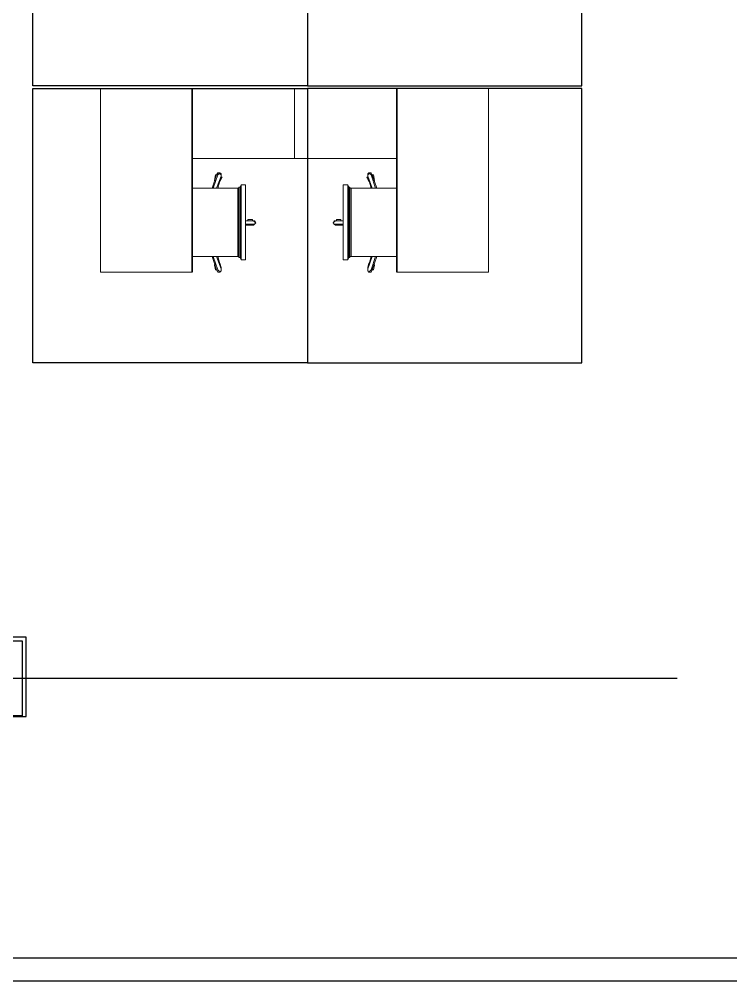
# Model space of a CAD drawing. Header units: millimetres. Extents: x 2148 to 2681, y 758 to 986.
# Drawn here: x 2603.757 to 2606.09, y 925.978 to 929.131 of the extents above; entities that cross this region are included whole.
import ezdxf

# ---------------------------------------------------------------- set-up
doc = ezdxf.new("R2010")
doc.units = ezdxf.units.MM
doc.linetypes.add('CENTER2', pattern=[28.575, 19.05, -3.175, 3.175, -3.175])
for name, color, linetype in [('at_Entity', 7, 'Continuous'), ('COLUMN', 7, 'Continuous'), ('D', 1, 'Continuous'), ('DR', 7, 'Continuous'), ('S_GRID LINES', 252, 'Continuous')]:
    doc.layers.add(name, color=color, linetype=linetype)

msp = doc.modelspace()

# ---------------------------------------------------------------- linework, layer by layer
at = {"layer": 'at_Entity', "color": 0, "lineweight": 15}
for p, q in [((2604.0234738, 928.9039843, 0), (2604.6592504, 928.9039843, 0)), ((2604.0234738, 928.3012656, 0), (2604.0234738, 928.9039843, 0)), ((2604.0234738, 928.9039843, 0), (2604.6592504, 928.9039843, 0)), ((2604.0234738, 928.3012656, 0), (2604.0234738, 928.9039843, 0)), ((2604.6592504, 928.6734048, 0), (2604.6592504, 928.9039843, 0)), ((2605.295027, 928.9039843, 0), (2604.6592504, 928.9039843, 0)), ((2604.6592504, 928.6734048, 0), (2604.6592504, 928.9039843, 0)), ((2604.6592504, 928.6734048, 0), (2604.6592504, 928.9039843, 0)), ((2605.295027, 928.9039843, 0), (2604.6592504, 928.9039843, 0)), ((2604.6592504, 928.6734048, 0), (2604.6592504, 928.9039843, 0)), ((2605.295027, 928.3012656, 0), (2605.295027, 928.9039843, 0)), ((2605.295027, 928.3012656, 0), (2605.295027, 928.9039843, 0)), ((2604.3235928, 928.6734048, 0), (2604.6592504, 928.6734048, 0)), ((2604.3235928, 928.6734048, 0), (2604.6592504, 928.6734048, 0)), ((2604.994908, 928.6734048, 0), (2604.6592504, 928.6734048, 0)), ((2604.994908, 928.6734048, 0), (2604.6592504, 928.6734048, 0)), ((2604.4041131, 928.6201143, 0), (2604.407773, 928.6274346, 0)), ((2604.4041131, 928.6201143, 0), (2604.407773, 928.6274346, 0)), ((2604.407773, 928.6274346, 0), (2604.4150926, 928.6274346, 0)), ((2604.407773, 928.6274346, 0), (2604.4150926, 928.6274346, 0)), ((2604.4114328, 928.6237748, 0), (2604.407773, 928.6201143, 0)), ((2604.4114328, 928.6237748, 0), (2604.407773, 928.6201143, 0)), ((2604.4150926, 928.6237748, 0), (2604.4114328, 928.6237748, 0)), ((2604.4150926, 928.6237748, 0), (2604.4114328, 928.6237748, 0)), ((2604.4150926, 928.6274346, 0), (2604.4187531, 928.6237748, 0)), ((2604.4150926, 928.6274346, 0), (2604.4187531, 928.6237748, 0)), ((2604.4187531, 928.6201143, 0), (2604.4150926, 928.6237748, 0)), ((2604.4187531, 928.6201143, 0), (2604.4150926, 928.6237748, 0)), ((2604.4187531, 928.6237748, 0), (2604.4187531, 928.6164545, 0)), ((2604.4187531, 928.6237748, 0), (2604.4187531, 928.6164545, 0)), ((2604.9034082, 928.6274346, 0), (2604.8997477, 928.6237748, 0)), ((2604.9034082, 928.6274346, 0), (2604.8997477, 928.6237748, 0)), ((2604.8997477, 928.6237748, 0), (2604.8997477, 928.6164545, 0)), ((2604.8997477, 928.6201143, 0), (2604.9034082, 928.6237748, 0)), ((2604.8997477, 928.6237748, 0), (2604.8997477, 928.6164545, 0)), ((2604.8997477, 928.6201143, 0), (2604.9034082, 928.6237748, 0)), ((2604.9107279, 928.6274346, 0), (2604.9034082, 928.6274346, 0)), ((2604.9107279, 928.6274346, 0), (2604.9034082, 928.6274346, 0)), ((2604.9034082, 928.6237748, 0), (2604.907068, 928.6237748, 0)), ((2604.9034082, 928.6237748, 0), (2604.907068, 928.6237748, 0)), ((2604.907068, 928.6237748, 0), (2604.9107279, 928.6201143, 0)), ((2604.907068, 928.6237748, 0), (2604.9107279, 928.6201143, 0)), ((2604.9143877, 928.6201143, 0), (2604.9107279, 928.6274346, 0)), ((2604.9143877, 928.6201143, 0), (2604.9107279, 928.6274346, 0)), ((2604.3894731, 928.5761949, 0), (2604.4041131, 928.6201143, 0)), ((2604.3894731, 928.5761949, 0), (2604.4041131, 928.6201143, 0)), ((2604.407773, 928.6201143, 0), (2604.393133, 928.5761949, 0)), ((2604.407773, 928.6201143, 0), (2604.393133, 928.5761949, 0)), ((2604.3967928, 928.6018145, 0), (2604.4004526, 928.6201143, 0)), ((2604.3967928, 928.6018145, 0), (2604.4004526, 928.6201143, 0)), ((2604.4004526, 928.6018145, 0), (2604.3967928, 928.6018145, 0)), ((2604.4004526, 928.6018145, 0), (2604.3967928, 928.6018145, 0)), ((2604.4004526, 928.6201143, 0), (2604.4041131, 928.6201143, 0)), ((2604.4004526, 928.6201143, 0), (2604.4041131, 928.6201143, 0)), ((2604.4041131, 928.5761949, 0), (2604.4187531, 928.6164545, 0)), ((2604.4041131, 928.5761949, 0), (2604.4187531, 928.6164545, 0)), ((2604.4187531, 928.6164545, 0), (2604.407773, 928.5761949, 0)), ((2604.4187531, 928.6164545, 0), (2604.407773, 928.5761949, 0)), ((2604.4150926, 928.5981546, 0), (2604.4114328, 928.5981546, 0)), ((2604.4150926, 928.5981546, 0), (2604.4114328, 928.5981546, 0)), ((2604.4224129, 928.6127946, 0), (2604.4150926, 928.5981546, 0)), ((2604.4224129, 928.6127946, 0), (2604.4150926, 928.5981546, 0)), ((2604.4187531, 928.6164545, 0), (2604.4187531, 928.6201143, 0)), ((2604.4187531, 928.6164545, 0), (2604.4187531, 928.6201143, 0)), ((2604.4187531, 928.6127946, 0), (2604.4224129, 928.6127946, 0)), ((2604.4187531, 928.6127946, 0), (2604.4224129, 928.6127946, 0)), ((2604.8997477, 928.6127946, 0), (2604.8960879, 928.6127946, 0)), ((2604.8960879, 928.6127946, 0), (2604.9034082, 928.5981546, 0)), ((2604.8997477, 928.6127946, 0), (2604.8960879, 928.6127946, 0)), ((2604.8960879, 928.6127946, 0), (2604.9034082, 928.5981546, 0)), ((2604.8997477, 928.6164545, 0), (2604.8997477, 928.6201143, 0)), ((2604.8997477, 928.6164545, 0), (2604.8997477, 928.6201143, 0)), ((2604.9143877, 928.5761949, 0), (2604.8997477, 928.6164545, 0)), ((2604.8997477, 928.6164545, 0), (2604.9107279, 928.5761949, 0)), ((2604.9143877, 928.5761949, 0), (2604.8997477, 928.6164545, 0)), ((2604.8997477, 928.6164545, 0), (2604.9107279, 928.5761949, 0)), ((2604.9034082, 928.5981546, 0), (2604.907068, 928.5981546, 0)), ((2604.9034082, 928.5981546, 0), (2604.907068, 928.5981546, 0)), ((2604.9107279, 928.6201143, 0), (2604.9253679, 928.5761949, 0)), ((2604.9107279, 928.6201143, 0), (2604.9253679, 928.5761949, 0)), ((2604.9290277, 928.5761949, 0), (2604.9143877, 928.6201143, 0)), ((2604.9180482, 928.6201143, 0), (2604.9143877, 928.6201143, 0)), ((2604.9290277, 928.5761949, 0), (2604.9143877, 928.6201143, 0)), ((2604.9180482, 928.6201143, 0), (2604.9143877, 928.6201143, 0)), ((2604.921708, 928.6018145, 0), (2604.9180482, 928.6201143, 0)), ((2604.921708, 928.6018145, 0), (2604.9180482, 928.6201143, 0)), ((2604.9180482, 928.6018145, 0), (2604.921708, 928.6018145, 0)), ((2604.9180482, 928.6018145, 0), (2604.921708, 928.6018145, 0)), ((2604.3272533, 928.5761949, 0), (2604.4736526, 928.5761949, 0)), ((2604.3272533, 928.5761949, 0), (2604.4736526, 928.5761949, 0)), ((2604.4736526, 928.3529351, 0), (2604.4736526, 928.5761949, 0)), ((2604.4736526, 928.5761949, 0), (2604.4773131, 928.5761949, 0)), ((2604.4736526, 928.3529351, 0), (2604.4736526, 928.5761949, 0)), ((2604.4736526, 928.5761949, 0), (2604.4773131, 928.5761949, 0)), ((2604.4773131, 928.3492753, 0), (2604.4773131, 928.5798548, 0)), ((2604.4773131, 928.5798548, 0), (2604.4809729, 928.5798548, 0)), ((2604.4773131, 928.3492753, 0), (2604.4773131, 928.5798548, 0)), ((2604.4773131, 928.5798548, 0), (2604.4809729, 928.5798548, 0)), ((2604.4773131, 928.5761949, 0), (2604.4773131, 928.5725345, 0)), ((2604.4773131, 928.5761949, 0), (2604.4773131, 928.5725345, 0)), ((2604.4809729, 928.5798548, 0), (2604.4846328, 928.5871745, 0)), ((2604.4809729, 928.5798548, 0), (2604.4846328, 928.5871745, 0)), ((2604.4809729, 928.3492753, 0), (2604.4809729, 928.5798548, 0)), ((2604.4809729, 928.3492753, 0), (2604.4809729, 928.5798548, 0)), ((2604.4846328, 928.5871745, 0), (2604.4882926, 928.5871745, 0)), ((2604.4846328, 928.341955, 0), (2604.4846328, 928.5871745, 0)), ((2604.4846328, 928.5871745, 0), (2604.4882926, 928.5871745, 0)), ((2604.4846328, 928.341955, 0), (2604.4846328, 928.5871745, 0)), ((2604.4882926, 928.5871745, 0), (2604.4919525, 928.5871745, 0)), ((2604.4882926, 928.5871745, 0), (2604.4919525, 928.5871745, 0)), ((2604.4919525, 928.5871745, 0), (2604.4992728, 928.5871745, 0)), ((2604.4919525, 928.5871745, 0), (2604.4992728, 928.5871745, 0)), ((2604.4992728, 928.5871745, 0), (2604.4992728, 928.5798548, 0)), ((2604.4992728, 928.5871745, 0), (2604.4992728, 928.5798548, 0)), ((2604.4992728, 928.5798548, 0), (2604.4992728, 928.3492753, 0)), ((2604.4992728, 928.5798548, 0), (2604.4992728, 928.3492753, 0)), ((2604.8265483, 928.5871745, 0), (2604.819228, 928.5871745, 0)), ((2604.819228, 928.5871745, 0), (2604.819228, 928.5798548, 0)), ((2604.8265483, 928.5871745, 0), (2604.819228, 928.5871745, 0)), ((2604.819228, 928.5871745, 0), (2604.819228, 928.5798548, 0)), ((2604.819228, 928.5798548, 0), (2604.819228, 928.3492753, 0)), ((2604.819228, 928.5798548, 0), (2604.819228, 928.3492753, 0)), ((2604.8302082, 928.5871745, 0), (2604.8265483, 928.5871745, 0)), ((2604.8302082, 928.5871745, 0), (2604.8265483, 928.5871745, 0)), ((2604.833868, 928.5871745, 0), (2604.8302082, 928.5871745, 0)), ((2604.833868, 928.5871745, 0), (2604.8302082, 928.5871745, 0)), ((2604.8375279, 928.5798548, 0), (2604.833868, 928.5871745, 0)), ((2604.833868, 928.341955, 0), (2604.833868, 928.5871745, 0)), ((2604.8375279, 928.5798548, 0), (2604.833868, 928.5871745, 0)), ((2604.833868, 928.341955, 0), (2604.833868, 928.5871745, 0)), ((2604.8375279, 928.3492753, 0), (2604.8375279, 928.5798548, 0)), ((2604.8411877, 928.5798548, 0), (2604.8375279, 928.5798548, 0)), ((2604.8375279, 928.3492753, 0), (2604.8375279, 928.5798548, 0)), ((2604.8411877, 928.5798548, 0), (2604.8375279, 928.5798548, 0)), ((2604.8411877, 928.3492753, 0), (2604.8411877, 928.5798548, 0)), ((2604.8411877, 928.3492753, 0), (2604.8411877, 928.5798548, 0)), ((2604.8448482, 928.5761949, 0), (2604.8411877, 928.5761949, 0)), ((2604.8411877, 928.5761949, 0), (2604.8411877, 928.5725345, 0)), ((2604.8448482, 928.5761949, 0), (2604.8411877, 928.5761949, 0)), ((2604.8411877, 928.5761949, 0), (2604.8411877, 928.5725345, 0)), ((2604.8448482, 928.3529351, 0), (2604.8448482, 928.5761949, 0)), ((2604.9912475, 928.5761949, 0), (2604.8448482, 928.5761949, 0)), ((2604.8448482, 928.3529351, 0), (2604.8448482, 928.5761949, 0)), ((2604.9912475, 928.5761949, 0), (2604.8448482, 928.5761949, 0)), ((2604.4992728, 928.4700551, 0), (2604.5248929, 928.4700551, 0)), ((2604.5248929, 928.4700551, 0), (2604.4992728, 928.4700551, 0)), ((2604.4992728, 928.4700551, 0), (2604.5248929, 928.4700551, 0)), ((2604.5248929, 928.4700551, 0), (2604.4992728, 928.4700551, 0)), ((2604.5065925, 928.4700551, 0), (2604.5065925, 928.473715, 0)), ((2604.5065925, 928.473715, 0), (2604.5212325, 928.473715, 0)), ((2604.5065925, 928.4700551, 0), (2604.5065925, 928.473715, 0)), ((2604.5065925, 928.473715, 0), (2604.5212325, 928.473715, 0)), ((2604.5212325, 928.473715, 0), (2604.5212325, 928.4700551, 0)), ((2604.5212325, 928.473715, 0), (2604.5212325, 928.4700551, 0)), ((2604.5285528, 928.4663947, 0), (2604.5248929, 928.4700551, 0)), ((2604.5248929, 928.4700551, 0), (2604.5285528, 928.4700551, 0)), ((2604.5285528, 928.4663947, 0), (2604.5248929, 928.4700551, 0)), ((2604.5248929, 928.4700551, 0), (2604.5285528, 928.4700551, 0)), ((2604.5285528, 928.4700551, 0), (2604.5322126, 928.4627348, 0)), ((2604.5285528, 928.4700551, 0), (2604.5322126, 928.4627348, 0)), ((2604.5322126, 928.4627348, 0), (2604.5285528, 928.4663947, 0)), ((2604.5322126, 928.4627348, 0), (2604.5285528, 928.4663947, 0)), ((2604.789948, 928.4700551, 0), (2604.7862882, 928.4627348, 0)), ((2604.789948, 928.4700551, 0), (2604.7862882, 928.4627348, 0)), ((2604.7862882, 928.4627348, 0), (2604.789948, 928.4663947, 0)), ((2604.7862882, 928.4627348, 0), (2604.789948, 928.4663947, 0)), ((2604.789948, 928.4663947, 0), (2604.7936079, 928.4700551, 0)), ((2604.7936079, 928.4700551, 0), (2604.789948, 928.4700551, 0)), ((2604.789948, 928.4663947, 0), (2604.7936079, 928.4700551, 0)), ((2604.7936079, 928.4700551, 0), (2604.789948, 928.4700551, 0)), ((2604.819228, 928.4700551, 0), (2604.7936079, 928.4700551, 0)), ((2604.7936079, 928.4700551, 0), (2604.819228, 928.4700551, 0)), ((2604.819228, 928.4700551, 0), (2604.7936079, 928.4700551, 0)), ((2604.7936079, 928.4700551, 0), (2604.819228, 928.4700551, 0)), ((2604.8119084, 928.473715, 0), (2604.7972684, 928.473715, 0)), ((2604.7972684, 928.473715, 0), (2604.7972684, 928.4700551, 0)), ((2604.8119084, 928.473715, 0), (2604.7972684, 928.473715, 0)), ((2604.7972684, 928.473715, 0), (2604.7972684, 928.4700551, 0)), ((2604.8119084, 928.4700551, 0), (2604.8119084, 928.473715, 0)), ((2604.8119084, 928.4700551, 0), (2604.8119084, 928.473715, 0)), ((2604.5248929, 928.459075, 0), (2604.4992728, 928.459075, 0)), ((2604.5248929, 928.459075, 0), (2604.4992728, 928.459075, 0)), ((2604.5248929, 928.4554151, 0), (2604.4992728, 928.4554151, 0)), ((2604.5248929, 928.4554151, 0), (2604.4992728, 928.4554151, 0)), ((2604.5212325, 928.4554151, 0), (2604.5065925, 928.4554151, 0)), ((2604.5212325, 928.4554151, 0), (2604.5065925, 928.4554151, 0)), ((2604.5248929, 928.459075, 0), (2604.5285528, 928.459075, 0)), ((2604.5285528, 928.459075, 0), (2604.5248929, 928.4554151, 0)), ((2604.5248929, 928.459075, 0), (2604.5285528, 928.459075, 0)), ((2604.5285528, 928.459075, 0), (2604.5248929, 928.4554151, 0)), ((2604.5285528, 928.459075, 0), (2604.5322126, 928.4627348, 0)), ((2604.5322126, 928.4627348, 0), (2604.5285528, 928.459075, 0)), ((2604.5285528, 928.459075, 0), (2604.5322126, 928.4627348, 0)), ((2604.5322126, 928.4627348, 0), (2604.5285528, 928.459075, 0)), ((2604.789948, 928.459075, 0), (2604.7862882, 928.4627348, 0)), ((2604.7862882, 928.4627348, 0), (2604.789948, 928.459075, 0)), ((2604.789948, 928.459075, 0), (2604.7862882, 928.4627348, 0)), ((2604.7862882, 928.4627348, 0), (2604.789948, 928.459075, 0)), ((2604.7936079, 928.459075, 0), (2604.789948, 928.459075, 0)), ((2604.789948, 928.459075, 0), (2604.7936079, 928.4554151, 0)), ((2604.7936079, 928.459075, 0), (2604.789948, 928.459075, 0)), ((2604.789948, 928.459075, 0), (2604.7936079, 928.4554151, 0)), ((2604.7936079, 928.459075, 0), (2604.819228, 928.459075, 0)), ((2604.7936079, 928.459075, 0), (2604.819228, 928.459075, 0)), ((2604.7936079, 928.4554151, 0), (2604.819228, 928.4554151, 0)), ((2604.7936079, 928.4554151, 0), (2604.819228, 928.4554151, 0)), ((2604.7972684, 928.4554151, 0), (2604.8119084, 928.4554151, 0)), ((2604.7972684, 928.4554151, 0), (2604.8119084, 928.4554151, 0)), ((2604.4736526, 928.3529351, 0), (2604.3272533, 928.3529351, 0)), ((2604.4736526, 928.3529351, 0), (2604.3272533, 928.3529351, 0)), ((2604.4041131, 928.3090151, 0), (2604.3894731, 928.3529351, 0)), ((2604.4041131, 928.3090151, 0), (2604.3894731, 928.3529351, 0)), ((2604.407773, 928.3090151, 0), (2604.393133, 928.3529351, 0)), ((2604.407773, 928.3090151, 0), (2604.393133, 928.3529351, 0)), ((2604.4041131, 928.3529351, 0), (2604.4187531, 928.312675, 0)), ((2604.4041131, 928.3529351, 0), (2604.4187531, 928.312675, 0)), ((2604.4187531, 928.312675, 0), (2604.407773, 928.3529351, 0)), ((2604.4187531, 928.312675, 0), (2604.407773, 928.3529351, 0)), ((2604.4773131, 928.3529351, 0), (2604.4736526, 928.3529351, 0)), ((2604.4773131, 928.3529351, 0), (2604.4736526, 928.3529351, 0)), ((2604.4773131, 928.356595, 0), (2604.4773131, 928.3529351, 0)), ((2604.4773131, 928.356595, 0), (2604.4773131, 928.3529351, 0)), ((2604.4809729, 928.3492753, 0), (2604.4773131, 928.3492753, 0)), ((2604.4809729, 928.3492753, 0), (2604.4773131, 928.3492753, 0)), ((2604.4846328, 928.341955, 0), (2604.4809729, 928.3492753, 0)), ((2604.4846328, 928.341955, 0), (2604.4809729, 928.3492753, 0)), ((2604.4882926, 928.341955, 0), (2604.4846328, 928.341955, 0)), ((2604.4882926, 928.341955, 0), (2604.4846328, 928.341955, 0)), ((2604.4882926, 928.341955, 0), (2604.4919525, 928.341955, 0)), ((2604.4882926, 928.341955, 0), (2604.4919525, 928.341955, 0)), ((2604.4992728, 928.341955, 0), (2604.4919525, 928.341955, 0)), ((2604.4992728, 928.341955, 0), (2604.4919525, 928.341955, 0)), ((2604.4992728, 928.3492753, 0), (2604.4992728, 928.341955, 0)), ((2604.4992728, 928.3492753, 0), (2604.4992728, 928.341955, 0)), ((2604.819228, 928.3492753, 0), (2604.819228, 928.341955, 0)), ((2604.819228, 928.3492753, 0), (2604.819228, 928.341955, 0)), ((2604.819228, 928.341955, 0), (2604.8265483, 928.341955, 0)), ((2604.819228, 928.341955, 0), (2604.8265483, 928.341955, 0)), ((2604.8302082, 928.341955, 0), (2604.8265483, 928.341955, 0)), ((2604.8302082, 928.341955, 0), (2604.8265483, 928.341955, 0)), ((2604.8302082, 928.341955, 0), (2604.833868, 928.341955, 0)), ((2604.8302082, 928.341955, 0), (2604.833868, 928.341955, 0)), ((2604.833868, 928.341955, 0), (2604.8375279, 928.3492753, 0)), ((2604.833868, 928.341955, 0), (2604.8375279, 928.3492753, 0)), ((2604.8375279, 928.3492753, 0), (2604.8411877, 928.3492753, 0)), ((2604.8375279, 928.3492753, 0), (2604.8411877, 928.3492753, 0)), ((2604.8411877, 928.356595, 0), (2604.8411877, 928.3529351, 0)), ((2604.8411877, 928.356595, 0), (2604.8411877, 928.3529351, 0)), ((2604.8411877, 928.3529351, 0), (2604.8448482, 928.3529351, 0)), ((2604.8411877, 928.3529351, 0), (2604.8448482, 928.3529351, 0)), ((2604.8448482, 928.3529351, 0), (2604.9912475, 928.3529351, 0)), ((2604.8448482, 928.3529351, 0), (2604.9912475, 928.3529351, 0)), ((2604.9143877, 928.3529351, 0), (2604.8997477, 928.312675, 0)), ((2604.8997477, 928.312675, 0), (2604.9107279, 928.3529351, 0)), ((2604.9143877, 928.3529351, 0), (2604.8997477, 928.312675, 0)), ((2604.8997477, 928.312675, 0), (2604.9107279, 928.3529351, 0)), ((2604.9107279, 928.3090151, 0), (2604.9253679, 928.3529351, 0)), ((2604.9107279, 928.3090151, 0), (2604.9253679, 928.3529351, 0)), ((2604.9143877, 928.3090151, 0), (2604.9290277, 928.3529351, 0)), ((2604.9143877, 928.3090151, 0), (2604.9290277, 928.3529351, 0)), ((2604.3967928, 928.3236551, 0), (2604.4004526, 928.327315, 0)), ((2604.3967928, 928.3236551, 0), (2604.4004526, 928.327315, 0)), ((2604.4004526, 928.3090151, 0), (2604.3967928, 928.3236551, 0)), ((2604.4004526, 928.3090151, 0), (2604.3967928, 928.3236551, 0)), ((2604.4041131, 928.3090151, 0), (2604.4004526, 928.3090151, 0)), ((2604.4041131, 928.3090151, 0), (2604.4004526, 928.3090151, 0)), ((2604.407773, 928.3016955, 0), (2604.4041131, 928.3090151, 0)), ((2604.407773, 928.3016955, 0), (2604.4041131, 928.3090151, 0)), ((2604.4114328, 928.3053553, 0), (2604.407773, 928.3090151, 0)), ((2604.4114328, 928.3053553, 0), (2604.407773, 928.3090151, 0)), ((2604.4114328, 928.3309748, 0), (2604.4150926, 928.3309748, 0)), ((2604.4114328, 928.3309748, 0), (2604.4150926, 928.3309748, 0)), ((2604.4150926, 928.3309748, 0), (2604.4187531, 928.3163348, 0)), ((2604.4150926, 928.3309748, 0), (2604.4187531, 928.3163348, 0)), ((2604.4187531, 928.3163348, 0), (2604.4187531, 928.312675, 0)), ((2604.4187531, 928.3163348, 0), (2604.4187531, 928.312675, 0)), ((2604.4187531, 928.312675, 0), (2604.4187531, 928.3053553, 0)), ((2604.4187531, 928.312675, 0), (2604.4187531, 928.3053553, 0)), ((2604.4187531, 928.3090151, 0), (2604.4187531, 928.3053553, 0)), ((2604.4187531, 928.3090151, 0), (2604.4187531, 928.3053553, 0)), ((2604.9034082, 928.3309748, 0), (2604.8997477, 928.3163348, 0)), ((2604.9034082, 928.3309748, 0), (2604.8997477, 928.3163348, 0)), ((2604.8997477, 928.3163348, 0), (2604.8997477, 928.312675, 0)), ((2604.8997477, 928.3163348, 0), (2604.8997477, 928.312675, 0)), ((2604.8997477, 928.312675, 0), (2604.8997477, 928.3053553, 0)), ((2604.8997477, 928.312675, 0), (2604.8997477, 928.3053553, 0)), ((2604.8997477, 928.3090151, 0), (2604.8997477, 928.3053553, 0)), ((2604.8997477, 928.3090151, 0), (2604.8997477, 928.3053553, 0)), ((2604.907068, 928.3309748, 0), (2604.9034082, 928.3309748, 0)), ((2604.907068, 928.3309748, 0), (2604.9034082, 928.3309748, 0)), ((2604.907068, 928.3053553, 0), (2604.9107279, 928.3090151, 0)), ((2604.907068, 928.3053553, 0), (2604.9107279, 928.3090151, 0)), ((2604.9107279, 928.3016955, 0), (2604.9143877, 928.3090151, 0)), ((2604.9107279, 928.3016955, 0), (2604.9143877, 928.3090151, 0)), ((2604.9143877, 928.3090151, 0), (2604.9180482, 928.3090151, 0)), ((2604.9143877, 928.3090151, 0), (2604.9180482, 928.3090151, 0)), ((2604.921708, 928.3236551, 0), (2604.9180482, 928.327315, 0)), ((2604.921708, 928.3236551, 0), (2604.9180482, 928.327315, 0)), ((2604.9180482, 928.3090151, 0), (2604.921708, 928.3236551, 0)), ((2604.9180482, 928.3090151, 0), (2604.921708, 928.3236551, 0)), ((2604.0234738, 928.3012656, 0), (2604.3235928, 928.3012656, 0)), ((2604.0234738, 928.3012656, 0), (2604.3235928, 928.3012656, 0)), ((2604.4150926, 928.3016955, 0), (2604.407773, 928.3016955, 0)), ((2604.4150926, 928.3016955, 0), (2604.407773, 928.3016955, 0)), ((2604.4150926, 928.3016955, 0), (2604.4114328, 928.3053553, 0)), ((2604.4150926, 928.3016955, 0), (2604.4114328, 928.3053553, 0)), ((2604.4187531, 928.3053553, 0), (2604.4150926, 928.3016955, 0)), ((2604.4187531, 928.3053553, 0), (2604.4150926, 928.3016955, 0)), ((2604.4187531, 928.3053553, 0), (2604.4150926, 928.3016955, 0)), ((2604.4187531, 928.3053553, 0), (2604.4150926, 928.3016955, 0)), ((2604.8997477, 928.3053553, 0), (2604.9034082, 928.3016955, 0)), ((2604.8997477, 928.3053553, 0), (2604.9034082, 928.3016955, 0)), ((2604.8997477, 928.3053553, 0), (2604.9034082, 928.3016955, 0)), ((2604.8997477, 928.3053553, 0), (2604.9034082, 928.3016955, 0)), ((2604.9034082, 928.3016955, 0), (2604.907068, 928.3053553, 0)), ((2604.9034082, 928.3016955, 0), (2604.907068, 928.3053553, 0)), ((2604.9034082, 928.3016955, 0), (2604.9107279, 928.3016955, 0)), ((2604.9034082, 928.3016955, 0), (2604.9107279, 928.3016955, 0)), ((2605.295027, 928.3012656, 0), (2604.994908, 928.3012656, 0)), ((2605.295027, 928.3012656, 0), (2604.994908, 928.3012656, 0))]:
    msp.add_line(p, q, dxfattribs=at)
at = {"layer": 'at_Entity', "color": 0, "lineweight": 35}
for p, q in [((2604.3235928, 928.3012656, 0), (2604.3235928, 928.9039843, 0)), ((2604.3235928, 928.3012656, 0), (2604.3235928, 928.9039843, 0)), ((2604.994908, 928.3012656, 0), (2604.994908, 928.9039843, 0)), ((2604.994908, 928.3012656, 0), (2604.994908, 928.9039843, 0))]:
    msp.add_line(p, q, dxfattribs=at)
at = {"layer": 'COLUMN', "color": 4, "lineweight": -3, "ltscale": 0.05, "elevation": 0}
msp.add_lwpolyline([(2603.236025, 927.092301), (2603.766993, 927.092301), (2603.766993, 926.846321), (2603.236025, 926.846321)], close=True, dxfattribs=at)
at = {"layer": 'D', "ltscale": 0.5, "elevation": 0}
for points in [[(2603.8016636, 928.911716), (2603.8016636, 929.811716), (2604.7016636, 929.811716), (2604.7016636, 928.911716)], [(2603.8016636, 928.911716), (2603.8016636, 929.811716), (2604.7016636, 929.811716), (2604.7016636, 928.911716)], [(2605.6016636, 928.911716), (2605.6016636, 929.811716), (2604.7016636, 929.811716), (2604.7016636, 928.911716)], [(2605.6016636, 928.911716), (2605.6016636, 929.811716), (2604.7016636, 929.811716), (2604.7016636, 928.911716)], [(2603.8016636, 928.0039843), (2603.8016636, 928.9039843), (2604.7016636, 928.9039843), (2604.7016636, 928.0039843)], [(2603.8016636, 928.0039843), (2603.8016636, 928.9039843), (2604.7016636, 928.9039843), (2604.7016636, 928.0039843)], [(2605.6016636, 928.0039843), (2605.6016636, 928.9039843), (2604.7016636, 928.9039843), (2604.7016636, 928.0039843)], [(2605.6016636, 928.0039843), (2605.6016636, 928.9039843), (2604.7016636, 928.9039843), (2604.7016636, 928.0039843)]]:
    msp.add_lwpolyline(points, close=True, dxfattribs=at)
at = {"layer": 'D', "color": 8, "ltscale": 0.5, "elevation": 0}
msp.add_lwpolyline([(2603.779493, 927.104801), (2600.522477, 927.104801), (2600.522477, 926.8444855), (2603.779493, 926.8444855)], close=True, dxfattribs=at)
at = {"layer": 'DR', "ltscale": 10}
for p, q in [((2603.264047, 926.0526861), (2611.5292695, 926.0526861)), ((2603.189047, 925.9776861), (2612.813657, 925.9776861))]:
    msp.add_line(p, q, dxfattribs=at)
at = {"layer": 'S_GRID LINES', "linetype": 'CENTER2', "ltscale": 0.2}
for p in [(2657.3496173, 926.969311), (2657.2489709, 926.969311)]:
    msp.add_line(p, (2595.7786652, 926.969311), dxfattribs=at)

doc.saveas('drawing.dxf')
